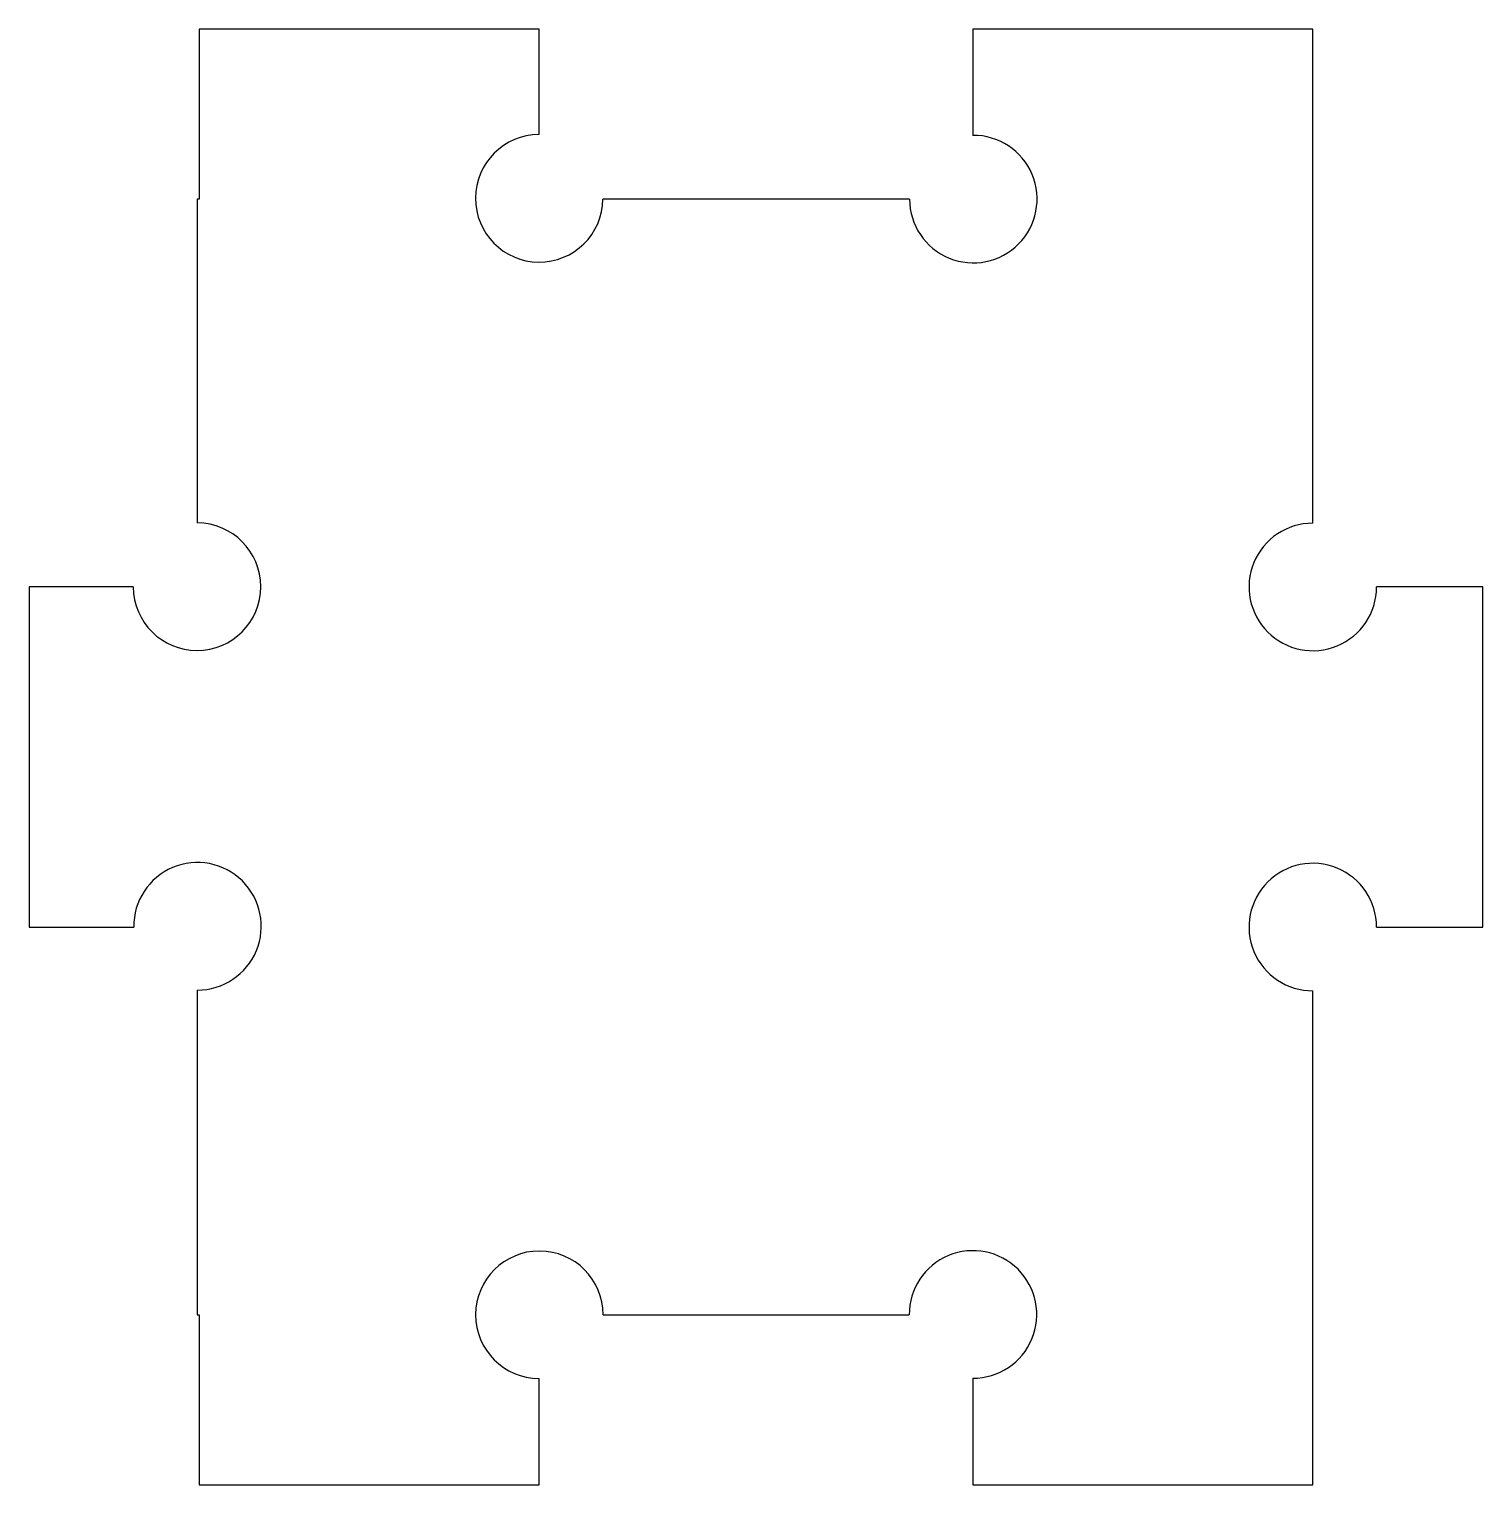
# Model space of a CAD drawing. Extents: x -2 to -0.46, y -0.03 to 1.51.
import ezdxf

# ---------------------------------------------------------------- set-up
doc = ezdxf.new("R2010")
doc.units = 0
doc.header["$MEASUREMENT"] = 0
doc.layers.add('VISIBLE', color=7, linetype='CONTINUOUS')

msp = doc.modelspace()

# ---------------------------------------------------------------- linework, layer by layer
at = {"layer": 'VISIBLE'}
for p, q in [((-1.4631, 1.51), (-1.8231, 1.51)), ((-1.8231, 1.51), (-1.8231, 1.33)), ((-1.4631, 1.3983), (-1.4631, 1.51)), ((-0.6439, 1.51), (-1.0039, 1.51)), ((-1.0039, 1.51), (-1.0039, 1.3975)), ((-0.6439, 0.9869), (-0.6439, 1.51)), ((-1.8231, 1.33), (-1.825, 1.33)), ((-1.825, 1.33), (-1.825, 0.9872)), ((-1.0709, 1.33), (-1.3955, 1.33)), ((-1.8928, 0.9194), (-2.0031, 0.9194)), ((-2.0031, 0.9194), (-2.0031, 0.5594)), ((-0.4639, 0.9194), (-0.5765, 0.9194)), ((-0.4639, 0.5594), (-0.4639, 0.9194)), ((-2.0031, 0.5594), (-1.8923, 0.5594)), ((-0.5765, 0.5594), (-0.4639, 0.5594)), ((-1.825, 0.4927), (-1.825, 0.1489)), ((-0.6439, -0.0311), (-0.6439, 0.4919)), ((-1.825, 0.1489), (-1.8231, 0.1489)), ((-1.8231, 0.1489), (-1.8231, -0.0311)), ((-1.3953, 0.1489), (-1.0712, 0.1489)), ((-1.4631, -0.0311), (-1.4631, 0.0814)), ((-1.0039, 0.0818), (-1.0039, -0.0311)), ((-1.8231, -0.0311), (-1.4631, -0.0311)), ((-1.0039, -0.0311), (-0.6439, -0.0311))]:
    msp.add_line(p, q, dxfattribs=at)
for centre, start, end in [((-1.463, 1.3308), 90.0913, 359.3121), ((-1.0034, 1.33), 180.0426, 90.4557), ((-1.8253, 0.9197), 180.2467, 89.7924), ((-0.644, 0.9194), 89.955, 359.9911), ((-1.8248, 0.5602), 269.8447, 180.6951), ((-0.644, 0.5594), 359.9745, 270.0939), ((-1.4628, 0.1489), 359.9826, 269.7593), ((-1.0037, 0.1493), 269.8275, 180.3522)]:
    msp.add_arc(centre, 0.0675, start, end, dxfattribs=at)

doc.saveas('drawing.dxf')
